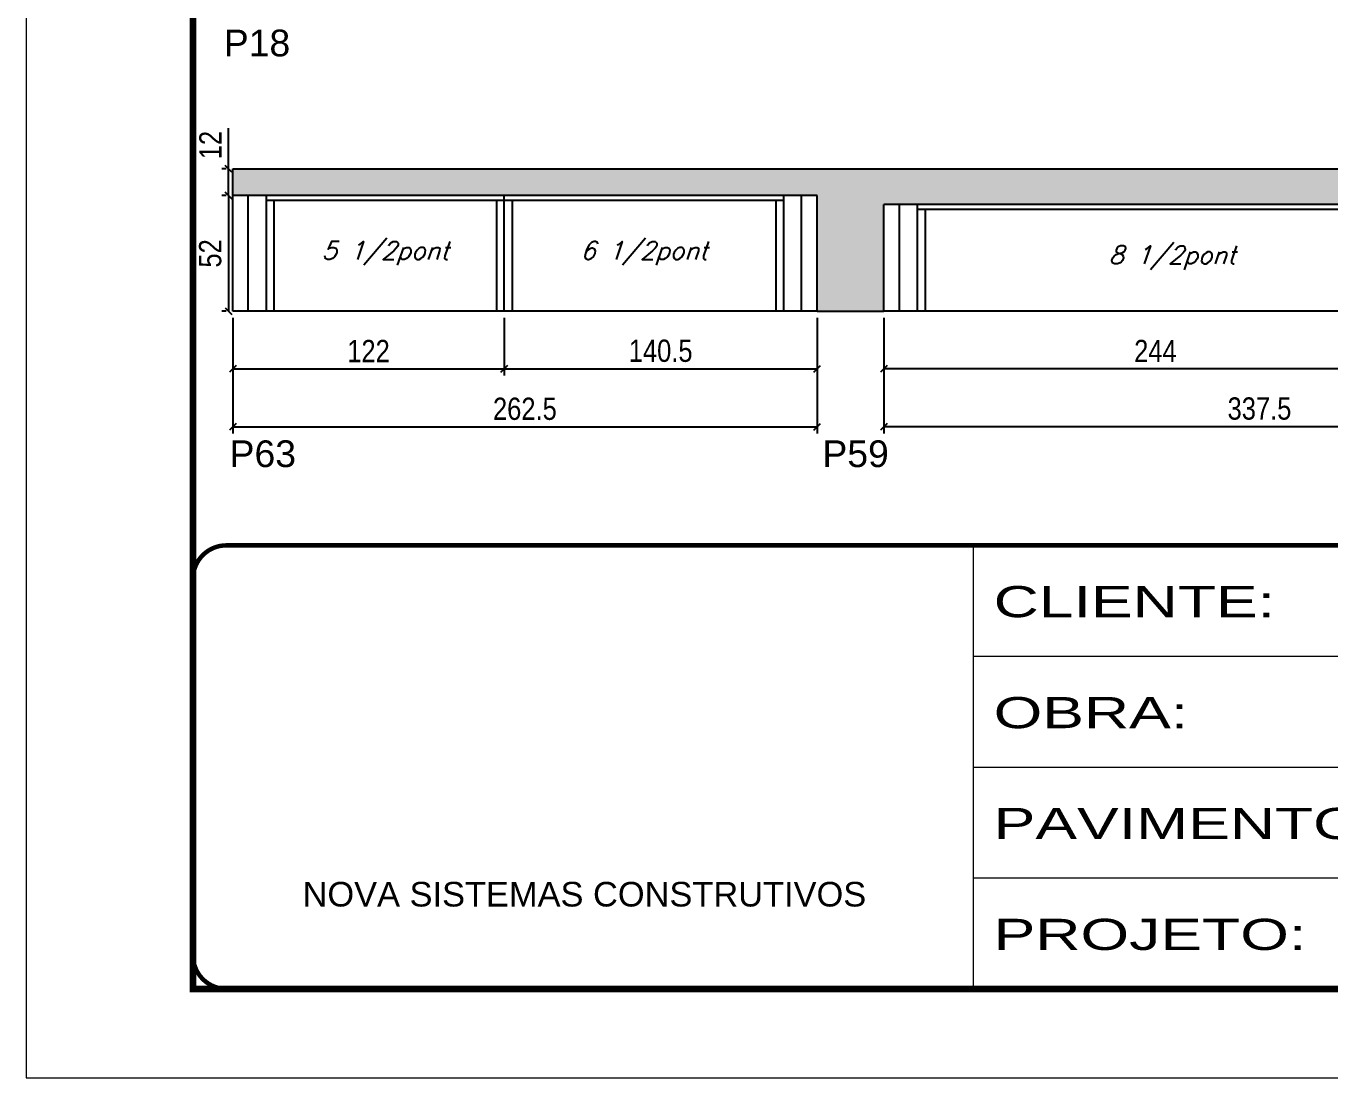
# Model space of a CAD drawing. Extents: x 3309 to 9590, y -2522 to 14608.
# Drawn here: x 4908 to 5494, y 10112 to 10585 of the extents above; entities that cross this region are included whole.
import ezdxf

# ---------------------------------------------------------------- set-up
doc = ezdxf.new("R2010")
doc.units = 0
doc.linetypes.add('CONTINUO', pattern=[0])
doc.linetypes.add('DASHED', pattern=[0.75, 0.5, -0.25])
for name, color, linetype in [('5', 5, 'Continuous'), ('COTA', 241, 'Continuous'), ('Painéis', 200, 'Continuous'), ('SARR_2.2x7', 40, 'Continuous'), ('SARR_3.5x7', 81, 'Continuous'), ('texto', 7, 'Continuous')]:
    doc.layers.add(name, color=color, linetype=linetype)
doc.layers.add('Folhas', color=255, linetype='Continuous', lineweight=9)
doc.layers.add('SARRAFO DE PRESSAO', color=251, linetype='DASHED', lineweight=9)
doc.styles.add('ARIAL', font='arial.ttf')
doc.styles.add('COTA TECNICA', font='techl___.ttf', dxfattribs={"height": 10})
doc.styles.add('Romans', font='romans.shx')
doc.styles.get("Standard").update_dxf_attribs({"font": 'arial.ttf'})
doc.styles.add('Tecnologia', font='')
doc.styles.get('Tecnologia').set_extended_font_data('Forgotten Futurist')
doc.dimstyles.new('PAINEL', dxfattribs={"dimtxt": 10, "dimasz": 3, "dimexe": 3, "dimexo": 3, "dimgap": 3, "dimtad": 1, "dimdec": 1, "dimzin": 12, "dimdsep": 46, "dimtxsty": 'COTA TECNICA', "dimblk1": 'OBLIQUE', "dimblk2": 'OBLIQUE', "dimsah": 1, "dimcen": 0.9, "dimclrd": 4, "dimclre": 4, "dimclrt": 240, "dimadec": 1, "dimazin": 3, "dimtfac": 1, "dimtdec": 1, "dimtmove": 0, "dimatfit": 3, "dimfxl": 1, "dimtolj": 1, "dimtzin": 12, "dimarcsym": 0})

# ---------------------------------------------------------------- blocks, each defined once
blk = doc.blocks.new('9999999999')
at = {"color": 30, "linetype": 'CONTINUO'}
for p, q in [((98564.56, 34230.21), (98564.56, 34429.45)), ((98564.56, 34379.64), (99583.98, 34379.64)), ((98564.56, 34329.83), (99487.98, 34329.83)), ((98564.56, 34280.02), (99487.98, 34280.02))]:
    blk.add_line(p, q, dxfattribs=at)
at = {"color": 30, "linetype": 'CONTINUO', "const_width": 2}
blk.add_lwpolyline([(99583.98, 34230.21), (99583.98, 34414.45, 0.414214), (99568.98, 34429.45), (98228.98, 34429.45, 0.414214), (98213.98, 34414.45), (98213.98, 34245.21, 0.414214), (98228.98, 34230.21), (99583.98, 34230.21)], format="xyb", dxfattribs=at)
at = {"layer": 'Folhas'}
blk.add_lwpolyline([(98138.98, 34190.21), (99623.98, 34190.21), (99623.98, 35240.21), (98138.98, 35240.21)], close=True, dxfattribs=at)
at = {"layer": 'Folhas', "color": 30, "const_width": 3}
blk.add_lwpolyline([(98213.98, 34230.21), (99583.98, 34230.21), (99583.98, 35200.21), (98213.98, 35200.21)], close=True, dxfattribs=at)
at = {"color": 7, "linetype": 'Continuous', "ltscale": 5, "style": 'ARIAL'}
blk.add_text('NOVA SISTEMAS CONSTRUTIVOS', height=11.0592, dxfattribs=at).set_placement((98263.19, 34267.21))
at = {"layer": 'Folhas', "color": 7, "style": 'Tecnologia', "width": 1.5}
for s, p in [('CLIENTE:', (98573.65, 34397.17)), ('OBRA:', (98573.65, 34347.31)), ('PAVIMENTO:', (98573.65, 34297.5)), ('PROJETO:', (98573.65, 34247.69))]:
    blk.add_text(s, height=14, dxfattribs=at).set_placement(p)
blk = doc.blocks.new('_Oblique')
at = {"color": 0, "linetype": 'ByBlock', "lineweight": -2}
blk.add_line((-0.5, -0.5), (0.5, 0.5), dxfattribs=at)
blk = doc.blocks.new('*D1777')
at = {"layer": 'COTA', "color": 4, "lineweight": -2, "transparency": 16777216}
for p, q in [((5000.7, 10453.53), (5000.7, 10401.56)), ((5263.2, 10453.53), (5263.2, 10401.56)), ((5000.7, 10404.56), (5263.2, 10404.56))]:
    blk.add_line(p, q, dxfattribs=at)
at = {"layer": 'Defpoints', "color": 0, "transparency": 16777216}
for p in [(5000.7, 10456.53), (5263.2, 10456.53), (5263.2, 10404.56)]:
    blk.add_point(p, dxfattribs=at)
at = {"layer": 'COTA', "color": 4, "lineweight": -2, "transparency": 16777216, "xscale": 3, "yscale": 3, "zscale": 3, "rotation": 180}
blk.add_blockref('_Oblique', (5000.7, 10404.56), dxfattribs=at)
at = {"layer": 'COTA', "color": 4, "lineweight": -2, "transparency": 16777216, "xscale": 3, "yscale": 3, "zscale": 3}
blk.add_blockref('_Oblique', (5263.2, 10404.56), dxfattribs=at)
at = {"layer": 'COTA', "color": 240, "transparency": 16777216, "insert": (5131.95, 10412.67), "char_height": 10, "attachment_point": 5, "style": 'COTA TECNICA'}
blk.add_mtext('\\A1;262.5', dxfattribs=at)
blk = doc.blocks.new('*D1778')
at = {"layer": 'COTA', "color": 4, "lineweight": -2, "transparency": 16777216}
for p, q in [((5000.7, 10453.53), (5000.7, 10427.62)), ((5122.7, 10453.53), (5122.7, 10427.62)), ((5000.7, 10430.62), (5122.7, 10430.62))]:
    blk.add_line(p, q, dxfattribs=at)
at = {"layer": 'Defpoints', "color": 0, "transparency": 16777216}
for p in [(5000.7, 10456.53), (5122.7, 10456.53), (5122.7, 10430.62)]:
    blk.add_point(p, dxfattribs=at)
at = {"layer": 'COTA', "color": 4, "lineweight": -2, "transparency": 16777216, "xscale": 3, "yscale": 3, "zscale": 3, "rotation": 180}
blk.add_blockref('_Oblique', (5000.7, 10430.62), dxfattribs=at)
at = {"layer": 'COTA', "color": 4, "lineweight": -2, "transparency": 16777216, "xscale": 3, "yscale": 3, "zscale": 3}
blk.add_blockref('_Oblique', (5122.7, 10430.62), dxfattribs=at)
at = {"layer": 'COTA', "color": 240, "transparency": 16777216, "insert": (5061.7, 10438.67), "char_height": 10, "attachment_point": 5, "style": 'COTA TECNICA'}
blk.add_mtext('\\A1;122', dxfattribs=at)
blk = doc.blocks.new('*D1779')
at = {"layer": 'COTA', "color": 4, "lineweight": -2, "transparency": 16777216}
for p, q in [((5122.7, 10453.53), (5122.7, 10427.62)), ((5263.2, 10453.53), (5263.2, 10427.62)), ((5122.7, 10430.62), (5263.2, 10430.62))]:
    blk.add_line(p, q, dxfattribs=at)
at = {"layer": 'Defpoints', "color": 0, "transparency": 16777216}
for p in [(5122.7, 10456.53), (5263.2, 10456.53), (5263.2, 10430.62)]:
    blk.add_point(p, dxfattribs=at)
at = {"layer": 'COTA', "color": 4, "lineweight": -2, "transparency": 16777216, "xscale": 3, "yscale": 3, "zscale": 3, "rotation": 180}
blk.add_blockref('_Oblique', (5122.7, 10430.62), dxfattribs=at)
at = {"layer": 'COTA', "color": 4, "lineweight": -2, "transparency": 16777216, "xscale": 3, "yscale": 3, "zscale": 3}
blk.add_blockref('_Oblique', (5263.2, 10430.62), dxfattribs=at)
at = {"layer": 'COTA', "color": 240, "transparency": 16777216, "insert": (5192.95, 10438.73), "char_height": 10, "attachment_point": 5, "style": 'COTA TECNICA'}
blk.add_mtext('\\A1;140.5', dxfattribs=at)
blk = doc.blocks.new('*D1776')
at = {"layer": 'COTA', "color": 4, "linetype": 'ByBlock', "lineweight": -2, "transparency": 16777216}
for p, q in [((5293.2, 10453.53), (5293.2, 10427.62)), ((5537.2, 10453.53), (5537.2, 10427.62)), ((5537.2, 10430.62), (5293.2, 10430.62))]:
    blk.add_line(p, q, dxfattribs=at)
at = {"layer": 'Defpoints', "color": 0, "linetype": 'ByBlock', "transparency": 16777216}
for p in [(5293.2, 10456.53), (5537.2, 10456.53), (5293.2, 10430.62)]:
    blk.add_point(p, dxfattribs=at)
at = {"layer": 'COTA', "color": 4, "linetype": 'ByBlock', "lineweight": -2, "transparency": 16777216, "xscale": 3, "yscale": 3, "zscale": 3, "rotation": 180}
blk.add_blockref('_Oblique', (5293.2, 10430.62), dxfattribs=at)
at = {"layer": 'COTA', "color": 4, "linetype": 'ByBlock', "lineweight": -2, "transparency": 16777216, "xscale": 3, "yscale": 3, "zscale": 3}
blk.add_blockref('_Oblique', (5537.2, 10430.62), dxfattribs=at)
at = {"layer": 'COTA', "color": 240, "linetype": 'ByBlock', "transparency": 16777216, "insert": (5415.2, 10438.69), "char_height": 10, "attachment_point": 5, "style": 'COTA TECNICA'}
blk.add_mtext('\\A1;244', dxfattribs=at)
blk = doc.blocks.new('*D1780')
at = {"layer": 'COTA', "color": 4, "linetype": 'ByBlock', "lineweight": -2, "transparency": 16777216}
for p, q in [((5293.2, 10453.53), (5293.2, 10401.56)), ((5630.7, 10453.53), (5630.7, 10401.56)), ((5630.7, 10404.56), (5293.2, 10404.56))]:
    blk.add_line(p, q, dxfattribs=at)
at = {"layer": 'Defpoints', "color": 0, "linetype": 'ByBlock', "transparency": 16777216}
for p in [(5293.2, 10456.53), (5630.7, 10456.53), (5293.2, 10404.56)]:
    blk.add_point(p, dxfattribs=at)
at = {"layer": 'COTA', "color": 4, "linetype": 'ByBlock', "lineweight": -2, "transparency": 16777216, "xscale": 3, "yscale": 3, "zscale": 3, "rotation": 180}
blk.add_blockref('_Oblique', (5293.2, 10404.56), dxfattribs=at)
at = {"layer": 'COTA', "color": 4, "linetype": 'ByBlock', "lineweight": -2, "transparency": 16777216, "xscale": 3, "yscale": 3, "zscale": 3}
blk.add_blockref('_Oblique', (5630.7, 10404.56), dxfattribs=at)
at = {"layer": 'COTA', "color": 240, "linetype": 'ByBlock', "transparency": 16777216, "insert": (5461.95, 10412.78), "char_height": 10, "attachment_point": 5, "style": 'COTA TECNICA'}
blk.add_mtext('\\A1;337.5', dxfattribs=at)
blk = doc.blocks.new('*D1793')
at = {"layer": 'COTA', "color": 4, "lineweight": -2, "transparency": 16777216}
for p, q in [((4997.7, 10508.53), (4995.74, 10508.53)), ((4998.74, 10508.53), (4998.74, 10456.53)), ((4997.7, 10456.53), (4995.74, 10456.53))]:
    blk.add_line(p, q, dxfattribs=at)
at = {"layer": 'Defpoints', "color": 0, "transparency": 16777216}
for p in [(5000.7, 10508.53, 0), (4998.74, 10456.53), (5000.7, 10456.53, 0)]:
    blk.add_point(p, dxfattribs=at)
at = {"layer": 'COTA', "color": 4, "lineweight": -2, "transparency": 16777216, "xscale": 3, "yscale": 3, "zscale": 3}
for p, rotation in [((4998.74, 10508.53), 90), ((4998.74, 10456.53), 270)]:
    blk.add_blockref('_Oblique', p, dxfattribs=dict(at, rotation=rotation))
at = {"layer": 'COTA', "color": 240, "transparency": 16777216, "insert": (4990.63, 10482.53), "char_height": 10, "attachment_point": 5, "rotation": 90, "style": 'COTA TECNICA'}
blk.add_mtext('\\A1;52', dxfattribs=at)
blk = doc.blocks.new('*D1794')
at = {"layer": 'COTA', "color": 4, "lineweight": -2, "transparency": 16777216}
for p, q in [((4998.74, 10520.53), (4998.74, 10538.84)), ((4997.7, 10520.53), (4995.74, 10520.53)), ((4998.74, 10508.53), (4998.74, 10520.53)), ((4997.7, 10508.53), (4995.74, 10508.53))]:
    blk.add_line(p, q, dxfattribs=at)
at = {"layer": 'Defpoints', "color": 0, "transparency": 16777216}
for p in [(4998.74, 10520.53), (5000.7, 10520.53, 0), (5000.7, 10508.53, 0)]:
    blk.add_point(p, dxfattribs=at)
at = {"layer": 'COTA', "color": 4, "lineweight": -2, "transparency": 16777216, "xscale": 3, "yscale": 3, "zscale": 3}
for p, rotation in [((4998.74, 10520.53), 90), ((4998.74, 10508.53), 270)]:
    blk.add_blockref('_Oblique', p, dxfattribs=dict(at, rotation=rotation))
at = {"layer": 'COTA', "color": 240, "transparency": 16777216, "insert": (4990.68, 10531.19), "char_height": 10, "attachment_point": 5, "rotation": 90, "style": 'COTA TECNICA'}
blk.add_mtext('\\A1;12', dxfattribs=at)

msp = doc.modelspace()

# ---------------------------------------------------------------- hatches: boundary and pattern name
at = {"layer": 'COTA'}
h = msp.add_hatch(dxfattribs=at)
h.set_pattern_fill('AR-CONC', color=256, scale=0.03)
h.paths.add_polyline_path([(5630.7, 10456.53), (5660.7, 10456.53), (5660.7, 10504.53), (6295.2, 10504.53), (6295.2, 10520.53), (5000.7, 10520.53), (5000.7, 10508.53), (5263.2, 10508.53), (5263.2, 10456.53), (5293.2, 10456.53), (5293.2, 10504.53), (5630.7, 10504.53)])

# ---------------------------------------------------------------- linework, layer by layer
for p, q in [((5000.7, 10508.53, 0), (5000.7, 10520.53, 0)), ((5000.7, 10520.53, 0), (6295.2, 10520.53, 0)), ((5263.2, 10456.53, 0), (5293.2, 10456.53, 0))]:
    msp.add_line(p, q, dxfattribs=at)
at = {"layer": 'Painéis', "linetype": 'ByBlock'}
for p, q in [((5263.2, 10508.53, 0), (5000.7, 10508.53, 0)), ((5000.7, 10456.53, 0), (5000.7, 10508.53, 0)), ((5122.7, 10456.53, 0), (5122.7, 10508.53, 0)), ((5263.2, 10456.53, 0), (5263.2, 10508.53, 0)), ((5630.7, 10504.53, 0), (5293.2, 10504.53, 0)), ((5293.2, 10456.53, 0), (5293.2, 10504.53, 0)), ((5263.2, 10456.53, 0), (5000.7, 10456.53, 0)), ((5630.7, 10456.53, 0), (5293.2, 10456.53, 0))]:
    msp.add_line(p, q, dxfattribs=at)
at = {"layer": 'SARR_2.2x7', "linetype": 'Continuous'}
for p, q in [((5007.7, 10456.53, 0), (5007.7, 10508.53, 0)), ((5256.2, 10456.53, 0), (5256.2, 10508.53, 0)), ((5122.7, 10506.33, 0), (5015.7, 10506.33, 0)), ((5248.2, 10506.33, 0), (5122.7, 10506.33, 0)), ((5300.2, 10456.53, 0), (5300.2, 10504.53, 0)), ((5537.2, 10502.33, 0), (5308.2, 10502.33, 0))]:
    msp.add_line(p, q, dxfattribs=at)
at = {"layer": 'SARR_3.5x7'}
for p, q in [((5015.7, 10508.53, 0), (5015.7, 10456.53, 0)), ((5248.2, 10508.53, 0), (5248.2, 10456.53, 0)), ((5019.2, 10506.33, 0), (5019.2, 10456.53, 0)), ((5119.2, 10506.33, 0), (5119.2, 10456.53, 0)), ((5126.2, 10506.33, 0), (5126.2, 10456.53, 0)), ((5244.7, 10506.33, 0), (5244.7, 10456.53, 0)), ((5308.2, 10504.53, 0), (5308.2, 10456.53, 0)), ((5311.7, 10502.33, 0), (5311.7, 10456.53, 0))]:
    msp.add_line(p, q, dxfattribs=at)

# ---------------------------------------------------------------- block references
at = {"layer": 'SARRAFO DE PRESSAO', "color": 6, "linetype": 'ByBlock'}
msp.add_blockref('9999999999', (-93231.11, -24078.07), dxfattribs=at)

# ---------------------------------------------------------------- texts
at = {"layer": '5', "linetype": 'Continuous'}
for s, p in [('P18', (4996.7, 10571.06, 0)), ('P63', (4999.3, 10386.54, 0)), ('P59', (5265.61, 10386.54, 0))]:
    msp.add_text(s, height=12, rotation=359.99996, dxfattribs=at).set_placement(p)
at = {"layer": 'texto', "color": 2, "char_height": 8, "attachment_point": 5, "style": 'Romans'}
for s, insert in [('{\\Q19;\\C256;5 1/2pont}', (5069.2, 10482.53, 0)), ('{\\Q19;\\C256;6 1/2pont}', (5185.45, 10482.53, 0)), ('{\\Q19;\\C256;8 1/2pont}', (5422.7, 10480.53, 0))]:
    msp.add_mtext(s, dxfattribs=dict(at, insert=insert))

# ---------------------------------------------------------------- dimensions: what is measured, and where the dimension line sits
at = {"layer": 'COTA'}
for base, p2, picture, middle in [((4998.74, 10520.53), (5000.7, 10520.53, 0), '*D1794', (4990.68, 10531.19)), ((4998.74, 10456.53), (5000.7, 10456.53, 0), '*D1793', (4990.63, 10482.53))]:
    dim = msp.add_linear_dim(base=base, p1=(5000.7, 10508.53, 0), p2=p2, angle=90, dimstyle='PAINEL', dxfattribs=at)
    dim.commit()
    dim.dimension.update_dxf_attribs({"geometry": picture, "text_midpoint": middle})
for base, p2, picture, middle in [((5263.2, 10404.56, 0), (5263.2, 10456.53, 0), '*D1777', (5131.95, 10412.67, 0)), ((5122.7, 10430.62, 0), (5122.7, 10456.53, 0), '*D1778', (5061.7, 10438.67, 0))]:
    dim = msp.add_linear_dim(base=base, p1=(5000.7, 10456.53, 0), p2=p2, dimstyle='PAINEL', dxfattribs=at)
    dim.commit()
    dim.dimension.update_dxf_attribs({"geometry": picture, "text_midpoint": middle})
dim = msp.add_linear_dim(base=(5263.2, 10430.62, 0), p1=(5122.7, 10456.53, 0), p2=(5263.2, 10456.53, 0), dimstyle='PAINEL', override={"dimtmove": 1}, dxfattribs=at)
dim.commit()
dim.dimension.update_dxf_attribs({"geometry": '*D1779', "text_midpoint": (5192.95, 10438.73, 0)})
at = {"layer": 'COTA', "linetype": 'ByBlock'}
dim = msp.add_linear_dim(base=(5293.2, 10430.62, 0), p1=(5537.2, 10456.53, 0), p2=(5293.2, 10456.53, 0), angle=180, dimstyle='PAINEL', override={"dimtmove": 1}, dxfattribs=at)
dim.commit()
dim.dimension.update_dxf_attribs({"geometry": '*D1776', "text_midpoint": (5415.2, 10438.69, 0)})
dim = msp.add_linear_dim(base=(5293.2, 10404.56, 0), p1=(5630.7, 10456.53, 0), p2=(5293.2, 10456.53, 0), angle=180, dimstyle='PAINEL', dxfattribs=at)
dim.commit()
dim.dimension.update_dxf_attribs({"geometry": '*D1780', "text_midpoint": (5461.95, 10412.78, 0)})

doc.saveas('drawing.dxf')
